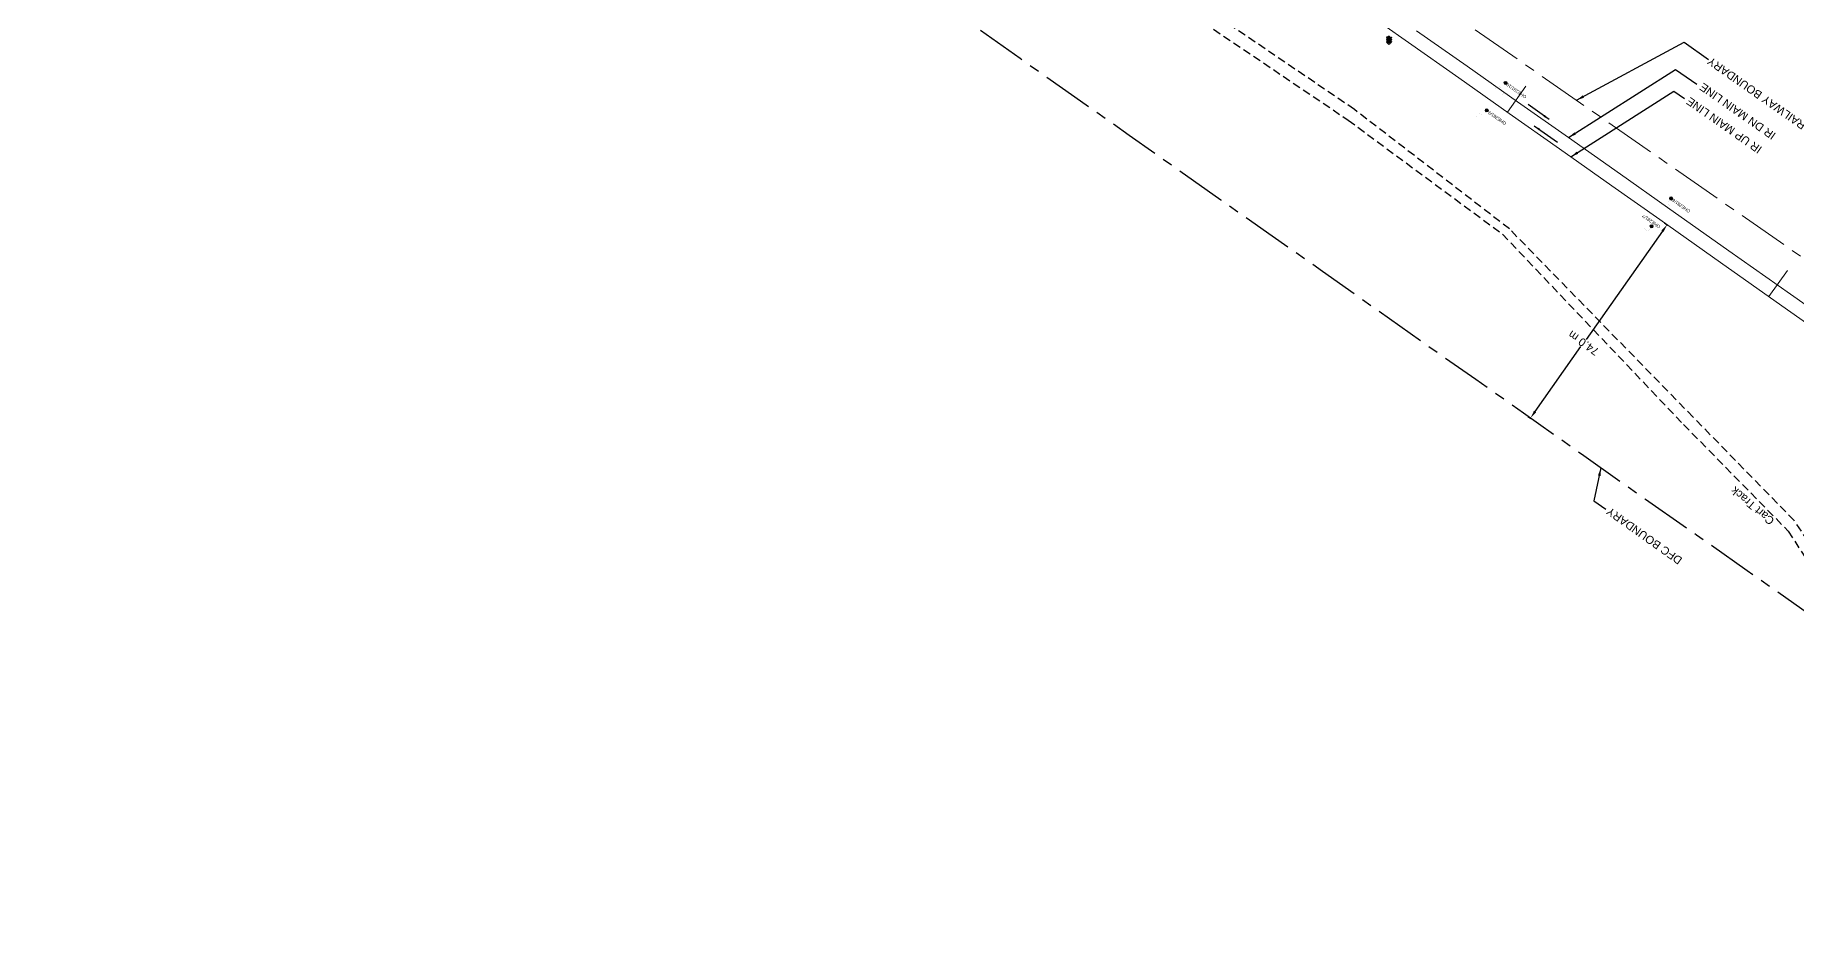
# Model space of a CAD drawing. Header units: metres. Extents: x 646303 to 662875, y 3366650 to 3378730.
# Drawn here: x 659448 to 659999, y 3368500 to 3368782 of the extents above; entities that cross this region are included whole.
import ezdxf
from ezdxf.enums import TextEntityAlignment as Align

# ---------------------------------------------------------------- set-up
doc = ezdxf.new("R2010")
doc.units = ezdxf.units.M
doc.header["$MEASUREMENT"] = 0
doc.header["$PDMODE"] = 3
doc.header["$PDSIZE"] = 0.5
doc.linetypes.add('CENTER', pattern=[50.8, 31.75, -6.35, 6.35, -6.35])
doc.linetypes.add('DASHED', pattern=[0.75, 0.5, -0.25])
for name, color, linetype in [('DFCC Boundary', 6, 'CENTER'), ('SIGNAL_POST', 8, 'Continuous'), ('SUB_ROAD_EDGE', 34, 'Continuous')]:
    doc.layers.add(name, color=color, linetype=linetype)
for name, color, linetype, lineweight in [('Existing Chainage', 7, 'Continuous', 0), ('Existing IR Track', 143, 'Continuous', 0), ('Existing Railway Boundary', 7, 'CENTER', 0), ('flow direction', 7, 'Continuous', 0), ('OHE MAST', 8, 'Continuous', 0), ('OHE MAST TEXT', 8, 'Continuous', 0)]:
    doc.layers.add(name, color=color, linetype=linetype, lineweight=lineweight)
doc.styles.get("Standard").update_dxf_attribs({"font": 'arial.ttf'})
doc.dimstyles.new('DIM', dxfattribs={"dimtxt": 2.5, "dimasz": 2.5, "dimexe": 0.18, "dimexo": 0.0625, "dimgap": 0.09, "dimtad": 0, "dimtih": 1, "dimtoh": 1, "dimdec": 3, "dimzin": 0, "dimdsep": 46, "dimtxsty": 'Standard', "dimcen": 0.09, "dimadec": 0, "dimazin": 0, "dimtfac": 1, "dimtdec": 3, "dimtofl": 0, "dimtmove": 0, "dimatfit": 3, "dimfxl": 1, "dimtolj": 1, "dimtzin": 0, "dimarcsym": 0})
doc.dimstyles.new('ISO-25', dxfattribs={"dimtxt": 2.5, "dimasz": 2.5, "dimexe": 1.25, "dimexo": 0.625, "dimtad": 1, "dimtxsty": 'Standard', "dimcen": 2.5, "dimadec": 0, "dimazin": 0, "dimtfac": 1, "dimtmove": 0, "dimatfit": 3, "dimfxl": 1, "dimarcsym": 0})

# ---------------------------------------------------------------- blocks, each defined once
blk = doc.blocks.new('SIG')
for color, points in [(1, [(-0.22, 0.42, 0.180295), (-0.01, 0.33, -0.00255), (0.01, 0.33, -0.00255), (0.02, 0.33, 0.180295), (0.23, 0.42, -0.002654), (0.25, 0.44, 0.184495), (0.33, 0.65, 1.000001), (-0.32, 0.65, 0.184495), (-0.24, 0.44, -0.002654)]), (2, [(0.23, -0.23, -0.002654), (0.25, -0.21, 0.184495), (0.33, 0.01, 1.000001), (-0.32, 0.01, 0.184495), (-0.24, -0.21, -0.002654), (-0.22, -0.23, 0.180295), (-0.01, -0.32, -0.00255), (0.01, -0.32, -0.00255), (0.02, -0.32, 0.180295)]), (3, [(0.23, -0.88, -0.002654), (0.25, -0.86, 0.184495), (0.33, -0.64, 1.000001), (-0.32, -0.64, 0.184495), (-0.24, -0.86, -0.002654), (-0.22, -0.88, 0.395599)])]:
    blk.add_hatch(color=color).paths.add_polyline_path(points)
for p, q in [((-0.31, 0.98), (-0.32, -0.9)), ((0.33, -0.9), (0.32, 0.98))]:
    blk.add_line(p, q)
for points in [[(-0.31, 0.98), (-0.81, 0.98, 0.198758), (-0.42, 0.41, 0.003814), (-0.31, 0.39, 0.003814)], [(-0.31, 0.33), (-0.81, 0.33, 0.198758), (-0.42, -0.23, 0.003727), (-0.32, -0.26, 0.003727)], [(0.32, 0.98), (0.82, 0.98, -0.198758), (0.44, 0.41, -0.003814), (0.32, 0.39, -0.003814)], [(0.32, 0.33), (0.82, 0.33, -0.198758), (0.44, -0.23, -0.003727), (0.33, -0.26, -0.003727)], [(-0.32, -0.32), (-0.81, -0.32, 0.198758), (-0.42, -0.88, 0.003639), (-0.32, -0.9)], [(0.33, -0.32), (0.82, -0.32, -0.198758), (0.44, -0.88, -0.003639), (0.33, -0.9)]]:
    blk.add_lwpolyline(points, format="xyb")
for centre, radius, start, end in [((0.01, 0.91), 0.324, 12.4049, 167.5951), ((0.01, 0.81), 0.357, 27.7578, 152.2422), ((0.01, -0.9), 0.324, 181.4572, 358.5428)]:
    blk.add_arc(centre, radius, start, end)
blk = doc.blocks.new('OHE MAST')
h = blk.add_hatch(color=256)
edge = h.paths.add_edge_path()
edge.add_arc((0, 0), 0.514, 0, 360)
at = {"const_width": 0.01, "flags": 128}
for points in [[(1.5, 3.5), (1.5, 2), (-1.5, 2), (-1.5, 3.5)], [(0, 2), (0, 0)]]:
    blk.add_lwpolyline(points, dxfattribs=at)
blk.add_circle((0, 0), 0.514)
blk = doc.blocks.new('*D7154')
at = {"layer": 'Defpoints', "color": 0, "linetype": 'Continuous', "ltscale": 0.5, "transparency": 16777216}
for p in [(659957.21, 3368723.01), (659958.05, 3368722.42), (659914.51, 3368662.57)]:
    blk.add_point(p, dxfattribs=at)
at = {"layer": 'DFCC Boundary', "color": 0, "linetype": 'Continuous', "lineweight": -2, "ltscale": 0.5, "transparency": 16777216}
for p, q in [((659956.6, 3368720.38), (659932.71, 3368686.56)), ((659957.26, 3368722.98), (659958.19, 3368722.32)), ((659916.79, 3368664.02), (659931.14, 3368684.33)), ((659914.56, 3368662.54), (659915.5, 3368661.88))]:
    blk.add_line(p, q, dxfattribs=at)
at = {"layer": 'DFCC Boundary', "color": 0, "linetype": 'Continuous', "ltscale": 0.5, "transparency": 16777216}
for points in [[(659956.26, 3368720.62), (659956.94, 3368720.14), (659958.05, 3368722.42)], [(659916.45, 3368664.26), (659917.13, 3368663.78), (659915.35, 3368661.98)]]:
    blk.add_solid(points, dxfattribs=at)
at = {"layer": 'DFCC Boundary', "color": 0, "linetype": 'Continuous', "ltscale": 0.5, "transparency": 16777216, "insert": (659931.93, 3368685.44), "char_height": 2.5, "attachment_point": 5, "rotation": 145}
blk.add_mtext('\\A1;74.0 m', dxfattribs=at)

msp = doc.modelspace()

# ---------------------------------------------------------------- linework, layer by layer
at = {"layer": 'DFCC Boundary', "ltscale": 0.5, "flags": 128}
msp.add_lwpolyline([(662565.6431, 3366842.0459), (662548.217, 3366854.2838), (662532.9064, 3366864.9999), (662517.5595, 3366875.7415), (662503.9915, 3366885.2805), (662490.4749, 3366894.7833), (662474.3945, 3366906.0736), (662458.24, 3366917.4159), (662441.4584, 3366929.1606), (662424.5366, 3366941.0035), (662407.7649, 3366952.7786), (662401.9048, 3366956.8928), (662320.9687, 3367015.5234), (662173.0911, 3367118.297), (662018.0169, 3367217.942), (662022.9408, 3367225.2355), (661945.6773, 3367280.5926), (661744.5178, 3367412.7853), (661728.4159, 3367389.8783), (661409.5023, 3367613.7762), (661431.3001, 3367645.1669), (661427.7408, 3367647.6718), (661418.8583, 3367653.9104), (661409.9095, 3367660.1956), (661395.2505, 3367670.5394), (661384.8196, 3367677.9127), (661375.1078, 3367684.7268), (661367.5374, 3367690.0517), (661358.0886, 3367696.6907), (661348.6239, 3367703.3322), (661344.5162, 3367706.2202), (661344.9668, 3367706.8618), (661335.3627, 3367713.6144), (661327.3851, 3367719.2077), (661318.2791, 3367725.5812), (661309.8813, 3367731.4842), (661284.4315, 3367749.4044), (661267.3402, 3367761.4491), (661243.4783, 3367778.4888), (661216.7453, 3367741.0546), (661213.241, 3367743.5572), (661195.5836, 3367756.6071), (661177.9702, 3367769.626), (661156.4467, 3367785.8356), (661148.0607, 3367792.1995), (661133.6905, 3367803.0041), (661119.5191, 3367813.6733), (661105.6946, 3367823.9215), (661093.9054, 3367832.6241), (661077.5228, 3367844.5054), (661061.2799, 3367856.285), (661045.32, 3367867.5775), (661029.0726, 3367879.0734), (661013.2584, 3367890.1762), (660997.2782, 3367901.3956), (660980.9788, 3367912.8451), (660964.6327, 3367924.3276), (660947.3461, 3367936.4864), (660930.1333, 3367948.5934), (660912.5707, 3367960.9093), (660894.9306, 3367973.2796), (660877.6422, 3367985.4277), (660860.2634, 3367997.6393), (660842.9781, 3368009.8166), (660825.4983, 3368022.131), (660811.339, 3368032.2028), (660797.4119, 3368042.1094), (660782.5128, 3368052.5993), (660767.4808, 3368063.1827), (660751.0012, 3368074.7254), (660734.3125, 3368086.4147), (660719.3275, 3368096.9585), (660704.3795, 3368107.4761), (660688.7093, 3368118.477), (660672.9397, 3368129.5475), (660655.797, 3368141.5941), (660638.5652, 3368153.7032), (660622.8618, 3368164.7374), (660607.1396, 3368175.7847), (660591.9852, 3368186.3839), (660576.7315, 3368197.0526), (660560.3095, 3368208.6108), (660544.116, 3368220.0082), (660528.3397, 3368231.0748), (660512.5414, 3368242.1568), (660497.4509, 3368252.7533), (660482.4222, 3368263.3065), (660466.968, 3368274.1704), (660451.6169, 3368284.9618), (660435.5277, 3368296.2674), (660419.4587, 3368307.5588), (660403.2343, 3368318.9753), (660387.0692, 3368330.3501), (660371.9016, 3368340.9863), (660362.0092, 3368347.9233), (660341.7308, 3368362.192), (660326.8725, 3368372.6492), (660312.0627, 3368383.0453), (660297.0115, 3368393.6109), (660281.2321, 3368404.7091), (660265.4328, 3368415.8212), (660253.8818, 3368423.9326), (660242.0763, 3368432.2231), (660226.6332, 3368443.1155), (660211.0272, 3368454.1226), (660195.2302, 3368465.2236), (660179.3654, 3368476.3723), (660162.5154, 3368488.1794), (660145.4635, 3368500.1281), (660129.3603, 3368511.4565), (660113.1961, 3368522.8278), (660097.2382, 3368534.0507), (660081.2523, 3368545.2932), (660064.458, 3368557.1251), (660047.7677, 3368568.8837), (660032.4691, 3368579.6352), (660017.2758, 3368590.3126), (660000.1632, 3368602.3052), (659983.0731, 3368614.282), (659967.2319, 3368625.4031), (659951.3427, 3368636.5582), (659932.0647, 3368650.1756), (659913.1258, 3368663.5536), (659898.2493, 3368674.0163), (659881.7667, 3368685.6055), (659866.0047, 3368696.7435), (659850.3373, 3368707.8146), (659834.6333, 3368718.8575), (659818.6461, 3368730.0995), (659804.3398, 3368740.181), (659789.9481, 3368750.3227), (659772.9194, 3368762.3136), (659755.8766, 3368774.3145), (659741.0752, 3368784.7603), (659726.3396, 3368795.1596), (659712.011, 3368805.2432), (659697.6029, 3368815.3827), (659684.3535, 3368824.7302), (659671.1528, 3368834.0432), (659654.2885, 3368845.8933), (659636.8714, 3368858.1319), (659622.1467, 3368868.7872), (659608.2832, 3368878.8192), (659592.7424, 3368889.7844), (659576.9096, 3368900.9551), (659562.5868, 3368911.0537), (659553.5917, 3368917.3959), (659534.7433, 3368930.6917), (659521.2685, 3368940.2021), (659508.0292, 3368949.5538), (659494.8098, 3368958.8914), (659481.3273, 3368968.4018), (659467.9498, 3368977.8382), (659454.4923, 3368987.2582), (659440.7837, 3368996.854), (659425.5597, 3369007.614), (659410.0492, 3369018.5753), (659397.5675, 3369027.3641), (659384.5623, 3369036.5214), (659370.5054, 3369046.4276), (659356.4132, 3369056.3585), (659342.3201, 3369066.3092), (659331.8447, 3369073.7055), (659314.7098, 3369085.825), (659301.2296, 3369095.3614), (659287.1805, 3369105.2924), (659273.0852, 3369115.2561), (659259.8762, 3369124.5882), (659246.575, 3369133.9855), (659233.3676, 3369143.319), (659220.1207, 3369152.6803), (659206.3404, 3369162.3938), (659192.4106, 3369172.2127), (659178.3672, 3369182.1367), (659164.3785, 3369192.022), (659162.9385, 3369193.0388), (659183.6795, 3369222.4635), (659172.119, 3369230.6258), (659159.1298, 3369239.7969), (659148.6068, 3369247.2055), (659138.0069, 3369254.6684), (659119.1994, 3369267.9214), (659100.365, 3369281.1933), (659085.533, 3369291.6533), (659070.676, 3369302.1309), (659061.4534, 3369308.6334), (659052.1019, 3369315.2268), (659038.8969, 3369324.5617), (659025.7603, 3369333.8483), (659012.2746, 3369343.3047), (659000.2935, 3369351.7058), (658985.7542, 3369361.9126), (658972.701, 3369371.0824), (658959.9309, 3369380.1093), (658947.2513, 3369389.0721), (658932.3759, 3369399.5827), (658921.8345, 3369407.031), (658905.9406, 3369418.2511), (658894.3687, 3369426.4196), (658881.1048, 3369435.7663), (658867.8714, 3369445.0915), (658853.3089, 3369455.3761), (658838.9326, 3369465.5292), (658823.5657, 3369476.1988), (658807.8953, 3369487.0791), (658792.9935, 3369497.6726), (658789.1301, 3369500.4191), (658764.5252, 3369517.7675), (658750.6615, 3369527.5465), (658735.8772, 3369537.9899), (658721.0329, 3369548.4756), (658706.8044, 3369558.4963), (658692.4812, 3369568.5836), (658679.0099, 3369578.0951), (658665.5152, 3369587.6232), (658651.2818, 3369597.6569), (658636.9905, 3369607.7316), (658622.1701, 3369618.1873), (658607.4224, 3369628.5918), (658593.6263, 3369638.3112), (658579.8399, 3369648.0238), (658566.1309, 3369657.6871), (658552.3621, 3369667.3926), (658537.8692, 3369677.626), (658523.3279, 3369687.8934), (658509.6438, 3369697.5459), (658495.8531, 3369707.2734), (658481.9269, 3369717.1048), (658467.9459, 3369726.9748), (658454.4251, 3369736.5125), (658440.9599, 3369746.011), (658427.1565, 3369755.7285), (658413.3787, 3369765.428), (658398.646, 3369775.8103), (658383.9067, 3369786.1972), (658371.4552, 3369794.9743), (658359.0483, 3369803.72), (658345.546, 3369813.2195), (658332.0048, 3369822.7464), (658318.5168, 3369832.2514), (658305.0219, 3369841.7615), (658291.2617, 3369851.4373), (658277.4987, 3369861.115), (658264.1625, 3369870.4871), (658250.7424, 3369879.918), (658237.5823, 3369889.1736), (658224.3865, 3369898.4543), (658209.4318, 3369909.0033), (658194.5636, 3369919.4914), (658180.151, 3369929.6325), (658165.7287, 3369939.7804), (658156.9292, 3369945.9856), (658133.9487, 3369962.1448), (658109.9616, 3369979.0407), (658086.1386, 3369995.8212), (658069.4823, 3370007.553), (658052.6981, 3370019.3752), (658033.9581, 3370032.6043), (658015.0826, 3370045.9289), (657994.939, 3370060.1316), (657974.6985, 3370074.4026), (657960.2252, 3370084.5842), (657945.643, 3370094.8424), (657928.629, 3370106.7917), (657911.5911, 3370118.7415), (657890.9691, 3370133.2895), (657870.7134, 3370147.5792), (657850.3966, 3370161.8284), (657830.1146, 3370176.0529), (657812.1714, 3370188.7253), (657794.2418, 3370201.388), (657775.9501, 3370214.2546), (657757.6685, 3370227.1142), (657736.4935, 3370242.019), (657715.8063, 3370256.5806), (657697.09, 3370269.7238), (657676.8418, 3370283.9453), (657670.0518, 3370288.7482), (657661.5164, 3370294.7857), (657642.367, 3370308.2307), (657623.1765, 3370321.7045), (657605.0199, 3370334.4839), (657586.8248, 3370347.2905), (657568.2781, 3370360.3555), (657549.69, 3370373.4497), (657534.1551, 3370384.3835), (657518.595, 3370395.335), (657503.5822, 3370405.9238), (657488.6113, 3370416.483), (657477.4694, 3370424.3177), (657456.7199, 3370394.899), (657452.1854, 3370398.0875), (657436.4649, 3370409.1418), (657420.2829, 3370420.542), (657404.1975, 3370431.8742), (657387.5582, 3370443.5761), (657370.8643, 3370455.3165), (657356.3586, 3370465.5498), (657342.0257, 3370475.6612), (657334.1018, 3370481.2282), (657342.1648, 3370492.6732), (657327.3432, 3370503.0861), (657304.5869, 3370519.0736), (657286.4992, 3370531.7939), (657268.5013, 3370544.451), (657251.4778, 3370556.4153), (657234.5183, 3370568.3346), (657219.7856, 3370578.7204), (657205.1604, 3370589.0304), (657189.9505, 3370599.7163), (657174.7446, 3370610.3994), (657157.229, 3370622.7139), (657139.8436, 3370634.9368), (657122.2775, 3370647.282), (657104.8724, 3370659.514), (657088.6726, 3370670.9041), (657072.3463, 3370682.3832), (657052.4463, 3370696.3561), (657032.2468, 3370710.5392), (657017.2111, 3370721.1335), (657002.3465, 3370731.6074), (656985.5169, 3370743.3847), (656968.6279, 3370755.2036), (656952.6202, 3370766.4469), (656936.5129, 3370777.7603), (656917.7376, 3370790.961), (656898.7021, 3370804.3447), (656880.5471, 3370817.1216), (656862.3859, 3370829.9029), (656845.3825, 3370841.8619), (656828.6857, 3370853.6052), (656810.2968, 3370866.5434), (656792.0928, 3370879.3517), (656770.106, 3370894.8035), (656748.097, 3370910.271), (656728.4902, 3370924.0664), (656709.0221, 3370937.7643), (656692.8289, 3370949.1481), (656676.4723, 3370960.6469), (656657.4402, 3370974.0598), (656638.281, 3370987.5622), (656621.3401, 3370999.4861), (656604.5392, 3371011.3113), (656585.7485, 3371024.5046), (656566.9099, 3371037.7317), (656537.298, 3371058.585), (656532.701, 3371052.0376), (656368.7794, 3371159.4659), (656280.7288, 3371198.5806), (656189.7218, 3371230.5142), (656096.9021, 3371265.9123), (656004.8733, 3371310.8246), (655917.3616, 3371369.3401), (655838.0052, 3371438.656), (655768.8371, 3371518.5854), (655712.6719, 3371608.6179), (655647.9895, 3371736.3311)], dxfattribs=at)
at = {"layer": 'Existing Chainage', "color": 0, "linetype": 'Continuous', "lineweight": 13, "flags": 128}
for points in [[(659913.9276, 3368765.7352), (659908.1566, 3368757.5684)], [(659995.6487, 3368708.1046), (659989.8792, 3368699.9368)]]:
    msp.add_lwpolyline(points, dxfattribs=at)
at = {"layer": 'Existing IR Track', "flags": 128}
for points in [[(659861.2421, 3368790.6105), (659877.199, 3368779.3898), (659892.9726, 3368768.298), (659908.7095, 3368757.1778), (659924.4006, 3368746.0898), (659940.812, 3368734.5507), (659955.7582, 3368724.039), (659974.7591, 3368710.6172), (659993.9497, 3368697.0615), (660009.7513, 3368685.968)], [(659879.7694, 3368783.0392), (659895.5429, 3368771.961), (659911.3001, 3368760.8555), (659927.2399, 3368749.6213), (659943.5151, 3368738.1676), (659958.1576, 3368727.77), (659977.3537, 3368714.2984), (659996.651, 3368700.7561), (660012.3696, 3368689.6877)]]:
    msp.add_lwpolyline(points, dxfattribs=at)
at = {"layer": 'Existing Railway Boundary', "ltscale": 0.5, "flags": 128}
msp.add_lwpolyline([(661261.7891, 3367825.266), (661056.265, 3367974.075), (660993.301, 3368017.793), (660936.05, 3368056.271), (660878.069, 3368096.898), (660619.115, 3368276.641), (660585.57, 3368300.327), (660527.021, 3368341.267), (660475.796, 3368378.834), (660472.525, 3368381.207), (660354.292, 3368462.605), (660294.488, 3368503.833), (660263.456, 3368528.086), (660239.049, 3368541.658), (660181.559, 3368585.221), (660122.552, 3368626.428), (660067.615, 3368665.39), (660038.774, 3368685.67), (660013.248, 3368703.186), (659738.162, 3368894.558), (659689.517, 3368933.836), (659629.745, 3368974.06), (659574.708, 3369013.277), (659518.309, 3369050.492), (659464.579, 3369090.051), (659349.668, 3369170.723), (659290.065, 3369211.752), (659242.569, 3369244.656), (659188.19, 3369284.473), (659129.796, 3369327.676), (659081.69, 3369359.821), (659031.063, 3369397.024), (658979.264, 3369433.353), (658865.974, 3369516.982), (658811.255, 3369554.498), (658751.073, 3369594.048), (658694.993, 3369631.12), (658636.558, 3369673.911), (658584.848, 3369710.307), (658526.088, 3369751.867), (658475.026, 3369788.399), (658415.871, 3369829.614), (658358.4433, 3369870.2353), (658365.6376, 3369880.8523), (658315.7686, 3369914.6449), (658262.4534, 3369951.1191), (658207.5898, 3369987.2088), (658170.1377, 3370012.0734), (658163.95, 3370016.0498), (658153.8737, 3370024.2065), (658103.11, 3370064.883), (658050.4836, 3370102.7082), (658036.3757, 3370112.9363)], dxfattribs=at)
at = {"layer": 'SUB_ROAD_EDGE', "color": 88, "linetype": 'DASHED', "ltscale": 5}
for points in [[(660016.865, 3368601.841), (659997.762, 3368629.988), (659966.155, 3368662.331), (659908.761, 3368721.108), (659860.335, 3368758.441), (659808.881, 3368793.355), (659734.226, 3368828.509)], [(659732.686, 3368826.004), (659807.028, 3368789.77), (659858.413, 3368755.087), (659906.59, 3368719.477), (659963.179, 3368659.987), (659995.896, 3368626.701), (660013.994, 3368598.369)]]:
    msp.add_lwpolyline(points, dxfattribs=at)

# ---------------------------------------------------------------- block references
at = {"layer": 'OHE MAST', "color": 2, "rotation": 143.3908318566117}
for p in [(659907.593, 3368766.702), (659901.701, 3368758.155), (659959.299, 3368730.619), (659953.182, 3368721.913)]:
    msp.add_blockref('OHE MAST', p, dxfattribs=at)
at = {"layer": 'SIGNAL_POST', "linetype": 'Continuous'}
msp.add_blockref('SIG', (659871.124, 3368780.027, 270.469), dxfattribs=at)

# ---------------------------------------------------------------- texts
at = {"layer": 'DFCC Boundary', "linetype": 'Continuous', "ltscale": 5}
msp.add_text('DFC BOUNDARY', height=2.5, rotation=144.612954, dxfattribs=at).set_placement((659963.0234, 3368618.1223))
at = {"layer": 'Existing IR Track', "color": 7, "lineweight": 0}
for s, p in [('IR UP MAIN LINE', (659964.4891, 3368761.418)), ('IR DN MAIN LINE', (659968.6408, 3368765.8619))]:
    msp.add_text(s, height=2.5, rotation=145, dxfattribs=at).set_placement(p, align=Align.MIDDLE_RIGHT)
at = {"layer": 'Existing Railway Boundary', "linetype": 'Continuous', "ltscale": 5}
msp.add_text('EXISTING RAILWAY BOUNDARY', height=2.5, rotation=145, dxfattribs=at).set_placement((660015.8042, 3368744.1264))
at = {"layer": 'OHE MAST TEXT'}
for s, p in [('OHE281/10', (659910.9554, 3368764.2663)), ('OHE281/9', (659904.9716, 3368755.7423)), ('OHE281/8', (659962.459, 3368728.3168)), ('OHE281/7', (659953.0875, 3368723.4888))]:
    msp.add_text(s, height=1, rotation=145, dxfattribs=at).set_placement(p, align=Align.MIDDLE_CENTER)
at = {"layer": 'SUB_ROAD_EDGE', "color": 88, "linetype": 'DASHED', "ltscale": 5}
msp.add_text('Cart Track', height=2.5, rotation=140, dxfattribs=at).set_placement((659991.8046, 3368630.2872))

# ---------------------------------------------------------------- dimensions: what is measured, and where the dimension line sits
at = {"layer": 'DFCC Boundary', "linetype": 'Continuous', "ltscale": 0.5}
dim = msp.add_linear_dim(base=(659958.0467, 3368722.4225), p1=(659914.5138, 3368662.5731), p2=(659957.2081, 3368723.0148), angle=54.763626, dimstyle='DIM', override={"dimdec": 1, "dimpost": ' m', "dimtmove": 2}, dxfattribs=at)
dim.commit()
dim.dimension.update_dxf_attribs({"geometry": '*D7154', "text_midpoint": (659931.9254, 3368685.4431), "dimtype": 129, "text_rotation": 145})

# ---------------------------------------------------------------- leaders
at = {"layer": 'DFCC Boundary', "linetype": 'Continuous', "lineweight": 0, "ltscale": 5}
msp.add_leader([(659937.354, 3368646.4394), (659935.198, 3368636.1257), (659938.9323, 3368633.4892)], dimstyle='ISO-25', override={"dimtxt": 0.5, "dimtad": 0}, dxfattribs=at)
at = {"layer": 'Existing IR Track', "color": 7, "lineweight": 0}
for points in [[(659927.2399, 3368749.6213), (659960.6895, 3368770.945), (659967.3911, 3368766.3106)], [(659927.9581, 3368743.5926), (659960.1861, 3368764.1025), (659963.5288, 3368761.8659)]]:
    msp.add_leader(points, dimstyle='ISO-25', override={"dimtxt": 0.5, "dimtad": 0}, dxfattribs=at)
at = {"layer": 'Existing Railway Boundary', "linetype": 'Continuous', "ltscale": 5}
msp.add_leader([(659929.7058, 3368761.3047), (659963.4015, 3368779.4329), (659970.9406, 3368774.0228)], dimstyle='ISO-25', override={"dimtxt": 0.5, "dimtad": 0}, dxfattribs=at)
at = {"layer": 'flow direction', "lineweight": 0}
for points in [[(659921.241, 3368755.2864), (659914.6245, 3368759.9353)], [(659916.5338, 3368753.303), (659923.8253, 3368748.1798)]]:
    msp.add_leader(points, dimstyle='ISO-25', override={"dimtxt": 0.5, "dimasz": 2, "dimtad": 0}, dxfattribs=at)

doc.saveas('drawing.dxf')
